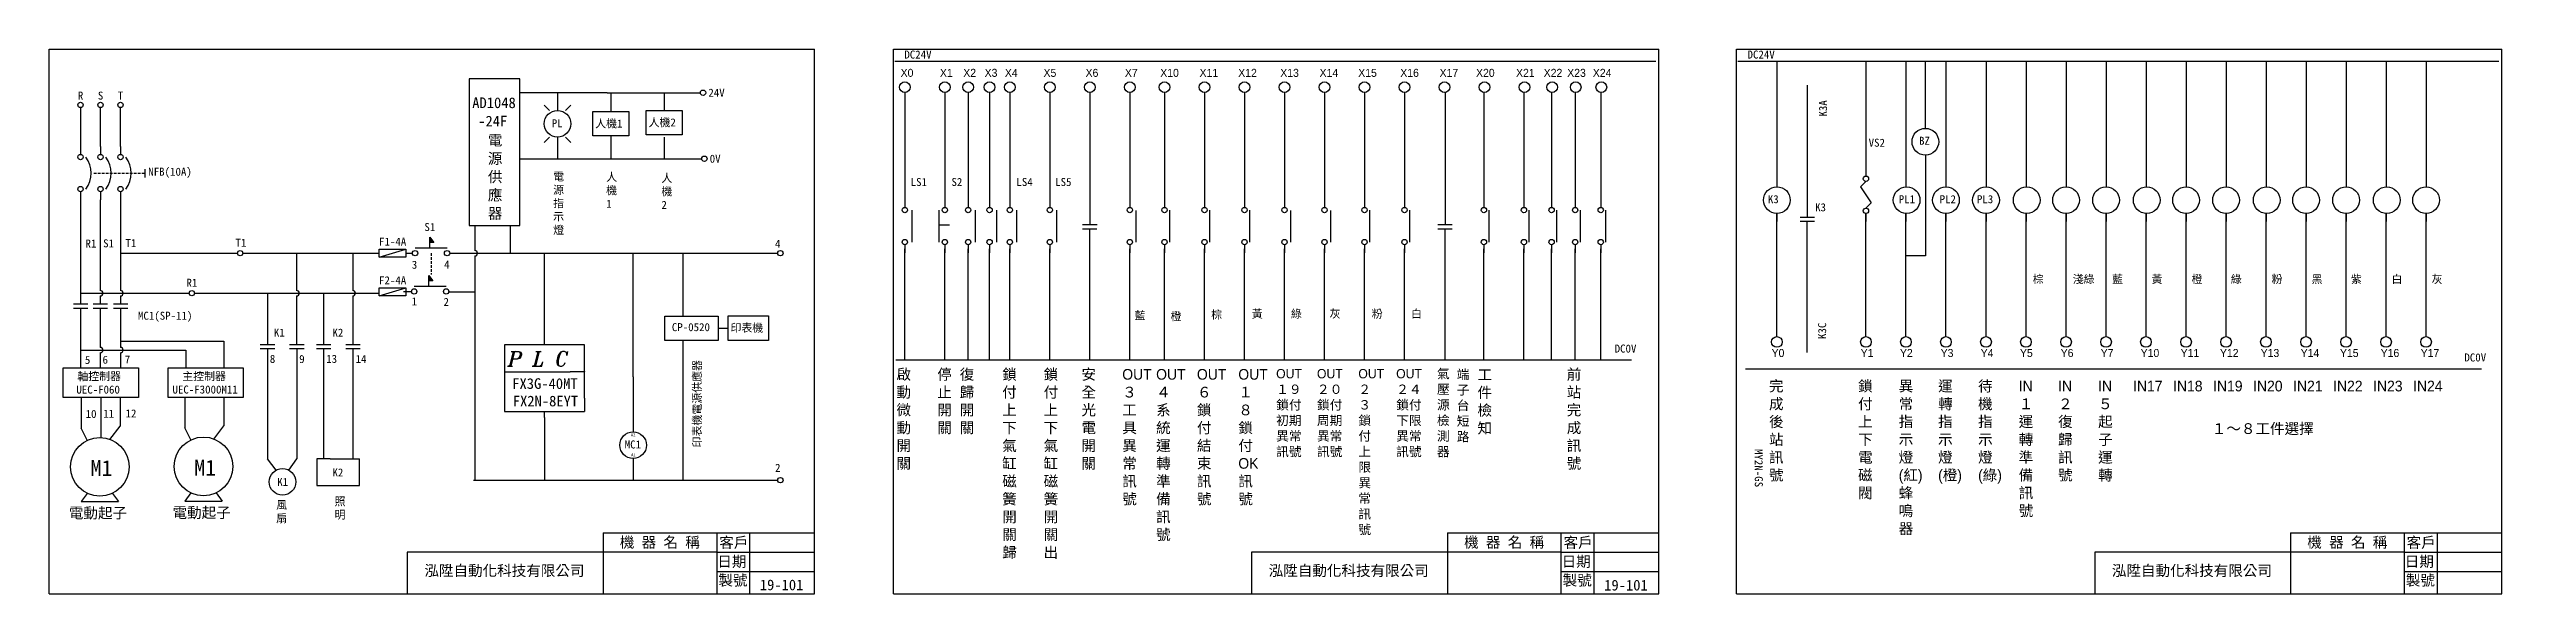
# Model space of a CAD drawing. Extents: x -3 to 1548, y -2 to 205.
# Drawn here: x -3 to 917, y 1 to 205 of the extents above; entities that cross this region are included whole.
import ezdxf

# ---------------------------------------------------------------- set-up
doc = ezdxf.new("R2010")
doc.units = 0
doc.header["$MEASUREMENT"] = 0
doc.linetypes.add('HIDDEN9', pattern=[1.5, 1, -0.5])
doc.layers.add('DIM', color=6, linetype='CONTINUOUS')
doc.layers.add('圖框層', color=7, linetype='CONTINUOUS')
doc.styles.add('ITALICT', font='italict', dxfattribs={"height": 3.5})
doc.styles.add('STYLE1', font='kaiu.ttf')
doc.styles.add('STYLE2', font='')
doc.styles.add('STYLE3', font='kaiu.ttf', dxfattribs={"height": 3})
doc.styles.add('STYLE4', font='kaiu.ttf', dxfattribs={"height": 3})
doc.styles.get('STYLE2').set_extended_font_data('PMingLiU')

# ---------------------------------------------------------------- blocks, each defined once
blk = doc.blocks.new('MC')
at = {"layer": 'DIM', "color": 6, "linetype": 'Continuous'}
for p, q in [((-4.74, 3.03), (-7.03, -0.02)), ((4.68, 3.03), (6.97, -0.02)), ((-7.03, -0.02), (6.97, -0.02))]:
    blk.add_line(p, q, dxfattribs=at)
blk.add_circle((-0.03, 12.98), 11, dxfattribs=at)
blk = doc.blocks.new('NFB3')
at = {"layer": 'DIM', "color": 6, "linetype": 'Continuous'}
for p, q in [((0, 0), (0, -3)), ((7.5, 0), (7.5, -3)), ((15, 0), (15, -3)), ((0, -17), (0, -20)), ((7.5, -17), (7.5, -20)), ((15, -17), (15, -20))]:
    blk.add_line(p, q, dxfattribs=at)
for centre in [(0, -4), (7.5, -4), (15, -4), (0, -16), (7.5, -16), (15, -16)]:
    blk.add_circle(centre, 1, dxfattribs=at)
for centre in [(-6, -10), (1.5, -10), (9, -10)]:
    blk.add_arc(centre, 10, 323.1301, 36.8699, dxfattribs=at)

msp = doc.modelspace()

# ---------------------------------------------------------------- linework, layer by layer
at = {"layer": 'DIM', "color": 6, "linetype": 'Continuous'}
for p, q in [((154.33, 193.68), (154.33, 138.68)), ((173.33, 193.68), (154.33, 193.68)), ((173.33, 138.68), (173.33, 193.68)), ((313.86, 200.24), (599.25, 200.24)), ((473.12, 200.24), (599.25, 200.24)), ((630, 200.24), (915.39, 200.24)), ((644.65, 200.24), (644.65, 153.23)), ((678.05, 200.24), (678.05, 159.22)), ((693.05, 200.24), (693.05, 153.21)), ((700.32, 175.09), (700.32, 200.24)), ((708.05, 200.24), (708.05, 153.22)), ((723.05, 200.24), (723.05, 153.22)), ((738.05, 200.24), (738.05, 153.21)), ((753.05, 200.24), (753.05, 153.22)), ((768.05, 200.24), (768.05, 153.22)), ((783.05, 200.24), (783.05, 153.21)), ((789.26, 200.24), (915.39, 200.24)), ((798.05, 200.24), (798.05, 153.22)), ((813.05, 200.24), (813.05, 153.22)), ((828.05, 200.24), (828.05, 153.21)), ((843.05, 200.24), (843.05, 153.22)), ((858.05, 200.24), (858.05, 153.22)), ((873.05, 200.24), (873.05, 153.21)), ((888.05, 200.24), (888.05, 153.22)), ((206, 188.45), (173.33, 188.45)), ((187.45, 188.44), (187.45, 181.82)), ((206, 188.45), (241, 188.45)), ((207.45, 188.44), (207.45, 181.38)), ((227.45, 188.44), (227.45, 181.82)), ((317.68, 188.51), (317.68, 147.01)), ((317.68, 188.51), (317.68, 147.01)), ((332.68, 188.51), (332.68, 147.01)), ((332.68, 188.51), (332.68, 147.01)), ((341.43, 188.51), (341.43, 147.01)), ((341.43, 188.51), (341.43, 147.01)), ((349.44, 188.51), (349.44, 147.01)), ((349.44, 188.51), (349.44, 147.01)), ((357.03, 188.51), (357.03, 147.01)), ((357.03, 188.51), (357.03, 147.01)), ((372.03, 188.51), (372.03, 147.01)), ((372.03, 188.51), (372.03, 147.01)), ((387.03, 188.51), (387.03, 139.06)), ((387.03, 188.51), (387.03, 139.06)), ((402.03, 188.51), (402.03, 147.01)), ((402.03, 188.51), (402.03, 147.01)), ((415.03, 188.51), (415.03, 147.01)), ((415.03, 188.51), (415.03, 147.01)), ((430.03, 188.51), (430.03, 147.01)), ((430.03, 188.51), (430.03, 147.01)), ((445.03, 188.51), (445.03, 147.01)), ((445.03, 188.51), (445.03, 147.01)), ((460.03, 188.51), (460.03, 147.01)), ((460.03, 188.51), (460.03, 147.01)), ((475.03, 188.51), (475.03, 147.01)), ((475.03, 188.51), (475.03, 147.01)), ((490.03, 188.51), (490.03, 147.01)), ((490.03, 188.51), (490.03, 147.01)), ((505.03, 188.51), (505.03, 147.01)), ((505.03, 188.51), (505.03, 147.01)), ((520.22, 188.52), (520.22, 139.07)), ((520.22, 188.52), (520.22, 139.07)), ((534.81, 188.5), (534.81, 147)), ((534.81, 188.5), (534.81, 147)), ((549.81, 188.5), (549.81, 147)), ((549.81, 188.5), (549.81, 147)), ((560.18, 188.5), (560.18, 147)), ((560.18, 188.5), (560.18, 147)), ((569, 188.5), (569, 147)), ((569, 188.5), (569, 147)), ((578.6, 188.5), (578.6, 147)), ((578.6, 188.5), (578.6, 147)), ((656.05, 191.3), (656.05, 141.85)), ((656.05, 191.3), (656.05, 141.85)), ((8.59, 182.86), (8.59, 168.36)), ((16.09, 168.36), (16.09, 182.86)), ((23.59, 168.36), (23.59, 182.86)), ((184.45, 181.82), (182.45, 183.82)), ((192.45, 183.82), (190.45, 181.82)), ((184.45, 171.82), (182.45, 169.82)), ((187.45, 171.82), (187.45, 163.73)), ((190.45, 171.82), (192.45, 169.82)), ((207.45, 172.27), (207.45, 163.73)), ((227.45, 171.82), (227.45, 163.73)), ((32.75, 159.85), (32.75, 156.7)), ((173.33, 163.73), (241.5, 163.73)), ((644.65, 160.22), (644.65, 157.22)), ((678.05, 160.22), (678.05, 157.22)), ((700.32, 165.09), (700.32, 127.33)), ((8.59, 148.36), (8.59, 109.38)), ((16, 148.36), (16, 114.36)), ((23.59, 148.36), (23.59, 114.36)), ((317.68, 148.51), (317.68, 145.51)), ((317.68, 148.51), (317.68, 145.51)), ((332.68, 148.51), (332.68, 145.51)), ((341.43, 148.51), (341.43, 145.51)), ((349.44, 148.51), (349.44, 145.51)), ((357.03, 148.51), (357.03, 145.51)), ((372.03, 148.51), (372.03, 145.51)), ((372.03, 148.51), (372.03, 145.51)), ((402.03, 148.51), (402.03, 145.51)), ((415.03, 148.51), (415.03, 145.51)), ((415.03, 148.51), (415.03, 145.51)), ((430.03, 148.51), (430.03, 145.51)), ((445.03, 148.51), (445.03, 145.51)), ((445.03, 148.51), (445.03, 145.51)), ((460.03, 148.51), (460.03, 145.51)), ((460.03, 148.51), (460.03, 145.51)), ((475.03, 148.51), (475.03, 145.51)), ((490.03, 148.51), (490.03, 145.51)), ((490.03, 148.51), (490.03, 145.51)), ((505.03, 148.51), (505.03, 145.51)), ((505.03, 148.51), (505.03, 145.51)), ((534.81, 148.5), (534.81, 145.5)), ((534.81, 148.5), (534.81, 145.5)), ((549.81, 148.5), (549.81, 145.5)), ((549.81, 148.5), (549.81, 145.5)), ((560.18, 148.5), (560.18, 145.5)), ((560.18, 148.5), (560.18, 145.5)), ((569, 148.5), (569, 145.5)), ((569, 148.5), (569, 145.5)), ((578.6, 148.5), (578.6, 145.5)), ((578.6, 148.5), (578.6, 145.5)), ((678.05, 155.22), (676.05, 153.22)), ((676.05, 153.22), (680.05, 147.22)), ((680.05, 147.22), (678.05, 145.22)), ((154.33, 138.68), (173.33, 138.68)), ((156.43, 138.68), (156.43, 129.34)), ((169.68, 138.68), (169.68, 128.36)), ((320.24, 144.51), (320.24, 132.51)), ((330.36, 144.51), (330.36, 132.51)), ((330.36, 139.01), (334.36, 139.01)), ((343.99, 144.51), (343.99, 132.51)), ((352, 144.51), (352, 132.51)), ((359.59, 144.51), (359.59, 132.51)), ((374.59, 144.51), (374.59, 132.51)), ((384.33, 139.06), (389.73, 139.06)), ((404.22, 144.36), (404.22, 132.51)), ((416.87, 144.51), (416.87, 132.51)), ((431.87, 144.51), (431.87, 132.51)), ((446.87, 144.51), (446.87, 132.51)), ((462.22, 144.36), (462.22, 132.51)), ((477.22, 144.36), (477.22, 132.51)), ((491.87, 144.51), (491.87, 132.51)), ((506.87, 144.51), (506.87, 132.51)), ((517.52, 139.07), (522.92, 139.07)), ((536.65, 144.5), (536.65, 132.5)), ((551.65, 144.5), (551.65, 132.5)), ((562.02, 144.5), (562.02, 132.5)), ((570.83, 144.5), (570.83, 132.5)), ((580.44, 144.5), (580.44, 132.5)), ((644.65, 143.23), (644.65, 140.23)), ((644.65, 97.11), (644.65, 143.22)), ((653.35, 141.85), (658.75, 141.85)), ((653.35, 140.28), (658.74, 140.28)), ((656.05, 91.16), (656.05, 140.28)), ((656.05, 91.3), (656.05, 140.28)), ((678.05, 97.11), (678.05, 143.22)), ((678.05, 143.22), (678.05, 140.22)), ((693.05, 97.11), (693.05, 143.22)), ((693.05, 143.22), (693.05, 140.22)), ((708.05, 97.11), (708.05, 143.22)), ((708.05, 143.22), (708.05, 140.22)), ((723.05, 97.11), (723.05, 143.22)), ((723.05, 143.22), (723.05, 140.22)), ((738.05, 97.11), (738.05, 143.22)), ((738.05, 143.22), (738.05, 140.22)), ((753.05, 97.11), (753.05, 143.22)), ((753.05, 143.22), (753.05, 140.22)), ((768.05, 97.11), (768.05, 143.22)), ((768.05, 143.22), (768.05, 140.22)), ((783.05, 97.11), (783.05, 143.22)), ((783.05, 143.22), (783.05, 140.22)), ((798.05, 97.11), (798.05, 143.22)), ((798.05, 143.22), (798.05, 140.22)), ((813.05, 97.11), (813.05, 143.22)), ((813.05, 143.22), (813.05, 140.22)), ((828.05, 97.11), (828.05, 143.22)), ((828.05, 143.22), (828.05, 140.22)), ((843.05, 97.11), (843.05, 143.22)), ((843.05, 143.22), (843.05, 140.22)), ((858.05, 97.11), (858.05, 143.22)), ((858.05, 143.22), (858.05, 140.22)), ((873.05, 97.11), (873.05, 143.22)), ((873.05, 143.22), (873.05, 140.22)), ((888.05, 97.11), (888.05, 143.22)), ((888.05, 143.22), (888.05, 140.22)), ((120.61, 126.86), (130.61, 129.86)), ((120.61, 129.86), (130.61, 129.86)), ((120.61, 126.86), (120.61, 129.86)), ((130.61, 129.86), (130.61, 126.86)), ((134.04, 130.36), (146.04, 130.36)), ((139.54, 130.36), (139.54, 134.36)), ((139.54, 134.36), (141.04, 132.36)), ((141.04, 132.36), (139.54, 132.36)), ((317.68, 131.51), (317.68, 128.51)), ((317.68, 131.51), (317.68, 128.51)), ((317.68, 88.37), (317.68, 130.01)), ((317.68, 88.51), (317.68, 130.01)), ((332.68, 131.51), (332.68, 128.51)), ((332.68, 88.37), (332.68, 130.01)), ((332.68, 88.51), (332.68, 130.01)), ((341.43, 131.51), (341.43, 128.51)), ((341.43, 88.37), (341.43, 130.01)), ((341.43, 88.51), (341.43, 130.01)), ((349.44, 131.51), (349.44, 128.51)), ((349.44, 88.37), (349.44, 130.01)), ((349.44, 88.51), (349.44, 130.01)), ((357.03, 131.51), (357.03, 128.51)), ((357.03, 88.37), (357.03, 130.01)), ((357.03, 88.51), (357.03, 130.01)), ((372.03, 131.51), (372.03, 128.51)), ((372.03, 131.51), (372.03, 128.51)), ((372.03, 88.51), (372.03, 130.01)), ((372.03, 88.37), (372.03, 130.01)), ((384.33, 137.49), (389.71, 137.49)), ((387.03, 88.37), (387.03, 137.49)), ((387.03, 88.51), (387.03, 137.49)), ((402.03, 131.51), (402.03, 128.51)), ((402.03, 88.37), (402.03, 130.01)), ((402.03, 88.51), (402.03, 130.01)), ((415.03, 131.51), (415.03, 128.51)), ((415.03, 131.51), (415.03, 128.51)), ((415.03, 88.37), (415.03, 130.01)), ((415.03, 88.51), (415.03, 130.01)), ((430.03, 131.51), (430.03, 128.51)), ((430.03, 88.37), (430.03, 130.01)), ((430.03, 88.51), (430.03, 130.01)), ((445.03, 131.51), (445.03, 128.51)), ((445.03, 131.51), (445.03, 128.51)), ((445.03, 88.51), (445.03, 130.01)), ((445.03, 88.37), (445.03, 130.01)), ((460.03, 131.51), (460.03, 128.51)), ((460.03, 131.51), (460.03, 128.51)), ((460.03, 88.37), (460.03, 130.01)), ((460.03, 88.51), (460.03, 130.01)), ((475.03, 131.51), (475.03, 128.51)), ((475.03, 88.37), (475.03, 130.01)), ((475.03, 88.51), (475.03, 130.01)), ((490.03, 131.51), (490.03, 128.51)), ((490.03, 131.51), (490.03, 128.51)), ((490.03, 88.51), (490.03, 130.01)), ((490.03, 88.37), (490.03, 130.01)), ((505.03, 131.51), (505.03, 128.51)), ((505.03, 131.51), (505.03, 128.51)), ((505.03, 88.37), (505.03, 130.01)), ((505.03, 88.51), (505.03, 130.01)), ((517.52, 137.5), (522.91, 137.5)), ((520.22, 88.38), (520.22, 137.5)), ((520.22, 88.52), (520.22, 137.5)), ((534.81, 131.5), (534.81, 128.5)), ((534.81, 131.5), (534.81, 128.5)), ((534.81, 88.36), (534.81, 130)), ((534.81, 88.5), (534.81, 130)), ((549.81, 131.5), (549.81, 128.5)), ((549.81, 131.5), (549.81, 128.5)), ((549.81, 88.36), (549.81, 130)), ((549.81, 88.5), (549.81, 130)), ((560.18, 131.5), (560.18, 128.5)), ((560.18, 131.5), (560.18, 128.5)), ((560.18, 88.36), (560.18, 130)), ((560.18, 88.5), (560.18, 130)), ((569, 131.5), (569, 128.5)), ((569, 131.5), (569, 128.5)), ((569, 88.36), (569, 130)), ((569, 88.5), (569, 130)), ((578.6, 131.5), (578.6, 128.5)), ((578.6, 131.5), (578.6, 128.5)), ((578.6, 88.36), (578.6, 130)), ((578.6, 88.5), (578.6, 130)), ((23.59, 128.36), (60.04, 128.36)), ((31.76, 128.36), (38.28, 128.36)), ((55.69, 128.36), (65.27, 128.36)), ((55.69, 128.36), (65.27, 128.36)), ((65.27, 128.36), (67.45, 128.36)), ((69.45, 128.36), (100.73, 128.36)), ((89.62, 128.36), (89.62, 114.36)), ((100.73, 128.36), (120.61, 128.36)), ((110.67, 128.36), (110.67, 114.36)), ((130.61, 126.86), (120.61, 126.86)), ((130.61, 128.36), (133.04, 128.36)), ((132.04, 128.36), (133.04, 128.36)), ((139.18, 116.02), (139.18, 120.02)), ((139.18, 120.02), (140.68, 118.02)), ((147.04, 128.36), (157.56, 128.36)), ((156, 128.36), (270, 128.36)), ((156.42, 127.37), (156.42, 43.36)), ((182.38, 128.36), (182.38, 93.9)), ((215.77, 82.07), (215.77, 128.36)), ((234.43, 128.36), (234.43, 104.79)), ((700.32, 127.33), (693.05, 127.33)), ((8.59, 113.39), (41.91, 113.39)), ((16, 112.36), (16, 109.38)), ((23.59, 112.36), (23.59, 109.38)), ((41.91, 113.39), (49.32, 113.39)), ((51.32, 113.39), (100.73, 113.39)), ((78.7, 113.39), (78.7, 94.18)), ((89.62, 112.36), (89.62, 94.18)), ((99.75, 113.39), (99.75, 94.18)), ((100.73, 113.39), (120.61, 113.39)), ((110.68, 112.36), (110.68, 94.18)), ((120.61, 112.38), (130.61, 115.38)), ((120.61, 115.38), (130.61, 115.38)), ((120.61, 112.38), (120.61, 115.38)), ((130.61, 112.38), (120.61, 112.38)), ((129.68, 114.02), (132.68, 114.02)), ((130.61, 115.38), (130.61, 112.38)), ((133.68, 116.02), (145.68, 116.02)), ((140.68, 118.02), (139.18, 118.02)), ((146.67, 113.87), (156.42, 113.87)), ((5.9, 109.38), (11.28, 109.38)), ((5.9, 107.8), (11.28, 107.8)), ((8.59, 107.8), (8.59, 98.71)), ((13.31, 109.38), (18.69, 109.38)), ((13.31, 107.8), (18.69, 107.8)), ((16, 107.8), (16, 98.71)), ((20.9, 109.38), (26.28, 109.38)), ((20.9, 107.8), (26.28, 107.8)), ((23.59, 107.8), (23.59, 98.71)), ((8.59, 98.71), (8.59, 85.41)), ((8.59, 92.06), (48.06, 92.06)), ((16, 98.71), (16, 93.06)), ((23.59, 98.71), (23.59, 93.06)), ((23.59, 95.39), (62.35, 95.39)), ((48.06, 92.06), (48.06, 85.56)), ((62.35, 95.39), (62.35, 85.56)), ((76.01, 94.18), (81.41, 94.18)), ((76.01, 92.61), (81.39, 92.61)), ((78.7, 92.61), (78.7, 77.3)), ((87.01, 94.19), (92.41, 94.19)), ((87.01, 92.61), (92.39, 92.61)), ((89.7, 92.61), (89.7, 81.3)), ((97.06, 94.18), (102.46, 94.18)), ((97.06, 92.61), (102.45, 92.61)), ((99.75, 92.61), (99.75, 77.3)), ((108.06, 94.19), (113.46, 94.19)), ((108.06, 92.61), (113.45, 92.61)), ((110.75, 92.61), (110.75, 81.3)), ((197.57, 94.01), (167.57, 94.01)), ((167.57, 94.01), (167.57, 74.01)), ((197.57, 74.01), (197.57, 94.01)), ((234.43, 95.67), (234.43, 43.36)), ((247.63, 100.23), (251.39, 100.23)), ((16, 91.06), (16, 85.41)), ((23.59, 91.06), (23.59, 85.41)), ((167.57, 83.98), (192.23, 83.98)), ((176.88, 84.03), (176.88, 83.98)), ((192.23, 84.03), (197.57, 84.03)), ((197.57, 84.03), (197.57, 83.98)), ((314.24, 88.37), (590.19, 88.37)), ((632.85, 85.04), (908.8, 85.04)), ((8.84, 74.35), (8.84, 62.86)), ((16.19, 74.35), (16.19, 59.34)), ((23.46, 74.35), (23.46, 63.59)), ((47.72, 74.36), (47.72, 63.01)), ((62.35, 74.36), (62.35, 63.74)), ((78.7, 77.3), (78.7, 61.3)), ((89.7, 81.3), (89.7, 61.3)), ((99.75, 77.3), (99.75, 61.3)), ((110.75, 81.3), (110.75, 61.3)), ((167.57, 74.01), (167.57, 69.01)), ((197.57, 74.01), (197.57, 69.01)), ((215.77, 82.07), (215.77, 68.07)), ((167.57, 69.01), (197.57, 69.01)), ((182.59, 66.78), (182.59, 69.01)), ((182.59, 66.78), (182.59, 56.37)), ((215.77, 68.07), (215.77, 61.46)), ((11.12, 58.29), (8.84, 62.86)), ((19.64, 58.57), (23.46, 63.59)), ((50, 58.44), (47.72, 63.01)), ((58.53, 58.71), (62.35, 63.74)), ((78.7, 61.3), (78.7, 51.3)), ((89.7, 61.3), (89.7, 51.3)), ((99.75, 61.3), (99.75, 51.3)), ((110.75, 61.3), (110.75, 51.3)), ((182.57, 60.81), (182.57, 43.36)), ((81.96, 47.11), (78.7, 51.3)), ((86.71, 47.11), (89.7, 51.3)), ((102.25, 51.3), (97.25, 51.3)), ((97.25, 51.3), (97.25, 41.3)), ((102.25, 51.3), (108.25, 51.3)), ((108.25, 51.3), (113.25, 51.3)), ((113.25, 41.3), (113.25, 51.3)), ((215.77, 51.46), (215.77, 43.36)), ((97.25, 41.3), (113.25, 41.3)), ((156, 43.36), (270, 43.36))]:
    msp.add_line(p, q, dxfattribs=at)
at = {"layer": 'DIM', "color": 6, "linetype": 'HIDDEN9'}
for p, q in [((13.59, 158.36), (32.75, 158.36)), ((140.04, 128.36), (140.04, 120.36))]:
    msp.add_line(p, q, dxfattribs=at)
at = {"layer": 'DIM', "color": 6, "linetype": 'Continuous'}
for points in [[(214.21, 172.27), (200.69, 172.27), (200.69, 181.38), (214.21, 181.38)], [(234.21, 172.7), (220.69, 172.7), (220.69, 181.82), (234.21, 181.82)], [(227.67, 104.79), (247.63, 104.79), (247.63, 95.66), (227.67, 95.66)], [(251.39, 104.86), (266.57, 104.86), (266.57, 95.68), (251.39, 95.68)], [(2.08, 85.41), (30.3, 85.41), (30.3, 74.35), (2.08, 74.35)], [(41.42, 85.42), (69.64, 85.42), (69.64, 74.36), (41.42, 74.36)]]:
    msp.add_lwpolyline(points, close=True, dxfattribs=at)
for centre, radius in [((8.59, 183.86), 1), ((16.09, 183.86), 1), ((23.59, 183.86), 1), ((242, 188.45), 1), ((317.68, 190.51), 2), ((317.68, 190.51), 2), ((332.68, 190.51), 2), ((332.68, 190.51), 2), ((341.43, 190.51), 2), ((341.43, 190.51), 2), ((349.44, 190.51), 2), ((349.44, 190.51), 2), ((357.03, 190.51), 2), ((357.03, 190.51), 2), ((372.03, 190.51), 2), ((372.03, 190.51), 2), ((387.03, 190.51), 2), ((387.03, 190.51), 2), ((402.03, 190.51), 2), ((402.03, 190.51), 2), ((415.03, 190.51), 2), ((415.03, 190.51), 2), ((430.03, 190.51), 2), ((430.03, 190.51), 2), ((445.03, 190.51), 2), ((445.03, 190.51), 2), ((460.03, 190.51), 2), ((460.03, 190.51), 2), ((475.03, 190.51), 2), ((475.03, 190.51), 2), ((490.03, 190.51), 2), ((490.03, 190.51), 2), ((505.03, 190.51), 2), ((505.03, 190.51), 2), ((520.03, 190.51), 2), ((520.03, 190.51), 2), ((535.03, 190.51), 2), ((535.03, 190.51), 2), ((550.03, 190.51), 2), ((550.03, 190.51), 2), ((560.4, 190.51), 2), ((560.4, 190.51), 2), ((569.21, 190.51), 2), ((569.21, 190.51), 2), ((578.82, 190.51), 2), ((578.82, 190.51), 2), ((187.45, 176.82), 5), ((700.32, 170.09), 5), ((242.5, 163.73), 1), ((678.05, 156.22), 1), ((644.65, 148.23), 5), ((693.3, 148.22), 5), ((708.05, 148.22), 5), ((723.05, 148.22), 5), ((738.3, 148.22), 5), ((753.05, 148.22), 5), ((768.05, 148.22), 5), ((783.3, 148.22), 5), ((798.05, 148.22), 5), ((813.05, 148.22), 5), ((828.3, 148.22), 5), ((843.05, 148.22), 5), ((858.05, 148.22), 5), ((873.3, 148.22), 5), ((888.05, 148.22), 5), ((317.68, 144.51), 1), ((317.68, 144.51), 1), ((332.68, 144.51), 1), ((341.43, 144.51), 1), ((349.44, 144.51), 1), ((357.03, 144.51), 1), ((372.03, 144.51), 1), ((372.03, 144.51), 1), ((402.03, 144.51), 1), ((415.03, 144.51), 1), ((415.03, 144.51), 1), ((430.03, 144.51), 1), ((445.03, 144.51), 1), ((445.03, 144.51), 1), ((460.03, 144.51), 1), ((460.03, 144.51), 1), ((475.03, 144.51), 1), ((490.03, 144.51), 1), ((490.03, 144.51), 1), ((505.03, 144.51), 1), ((505.03, 144.51), 1), ((534.81, 144.5), 1), ((534.81, 144.5), 1), ((549.81, 144.5), 1), ((549.81, 144.5), 1), ((560.18, 144.5), 1), ((560.18, 144.5), 1), ((569, 144.5), 1), ((569, 144.5), 1), ((578.6, 144.5), 1), ((578.6, 144.5), 1), ((678.05, 144.22), 1), ((68.45, 128.36), 1), ((134.04, 128.36), 1), ((146.04, 128.36), 1), ((271, 128.36), 1), ((317.68, 132.51), 1), ((317.68, 132.51), 1), ((332.68, 132.51), 1), ((341.43, 132.51), 1), ((349.44, 132.51), 1), ((357.03, 132.51), 1), ((372.03, 132.51), 1), ((372.03, 132.51), 1), ((402.03, 132.51), 1), ((415.03, 132.51), 1), ((415.03, 132.51), 1), ((430.03, 132.51), 1), ((445.03, 132.51), 1), ((445.03, 132.51), 1), ((460.03, 132.51), 1), ((460.03, 132.51), 1), ((475.03, 132.51), 1), ((490.03, 132.51), 1), ((490.03, 132.51), 1), ((505.03, 132.51), 1), ((505.03, 132.51), 1), ((534.81, 132.5), 1), ((534.81, 132.5), 1), ((549.81, 132.5), 1), ((549.81, 132.5), 1), ((560.18, 132.5), 1), ((560.18, 132.5), 1), ((569, 132.5), 1), ((569, 132.5), 1), ((578.6, 132.5), 1), ((578.6, 132.5), 1), ((50.32, 113.39), 1), ((133.68, 114.02), 1), ((145.68, 114.02), 1), ((644.65, 95.11), 2), ((678.05, 95.11), 2), ((693.03, 95.11), 2), ((708.05, 95.11), 2), ((723.05, 95.11), 2), ((738.03, 95.11), 2), ((753.05, 95.11), 2), ((768.05, 95.11), 2), ((783.03, 95.11), 2), ((798.05, 95.11), 2), ((813.05, 95.11), 2), ((828.03, 95.11), 2), ((843.05, 95.11), 2), ((858.05, 95.11), 2), ((873.03, 95.11), 2), ((888.05, 95.11), 2), ((215.77, 56.46), 5), ((84.33, 42.71), 5), ((271, 43.36), 1)]:
    msp.add_circle(centre, radius, dxfattribs=at)
for centre in [(156.43, 128.34), (16, 113.36), (23.59, 113.36), (89.62, 113.36), (110.67, 113.36), (16, 92.06), (23.59, 92.06)]:
    msp.add_arc(centre, 1, 270, 90, dxfattribs=at)
for points in [[(139.54, 134.36), (139.54, 132.36), (141.04, 132.36)], [(139.18, 120.02), (139.18, 118.02), (140.68, 118.02)]]:
    msp.add_solid(points, dxfattribs=at)
at = {"layer": '圖框層', "color": 7}
for p, q in [((-3.2, 204.77), (283.8, 204.77)), ((-3.2, 0.77), (-3.2, 204.77)), ((283.8, 0.77), (283.8, 204.77)), ((313.36, 204.77), (600.36, 204.77)), ((313.36, 0.77), (313.36, 204.77)), ((600.36, 0.77), (600.36, 204.77)), ((629.5, 204.77), (916.5, 204.77)), ((629.5, 0.77), (629.5, 204.77)), ((916.5, 0.77), (916.5, 204.77)), ((204.53, 23.62), (283.8, 23.62)), ((204.53, 23.62), (204.53, 0.77)), ((247.26, 0.77), (247.26, 23.62)), ((259.6, 0.77), (259.6, 23.62)), ((521.09, 23.62), (600.36, 23.62)), ((521.09, 23.62), (521.09, 0.77)), ((563.82, 0.77), (563.82, 23.62)), ((576.16, 0.77), (576.16, 23.62)), ((837.24, 23.62), (916.5, 23.62)), ((837.24, 23.62), (837.24, 0.77)), ((879.96, 0.77), (879.96, 23.62)), ((892.3, 0.77), (892.3, 23.62)), ((131.13, 16.4), (131.13, 0.77)), ((204.53, 16.4), (131.13, 16.4)), ((247.26, 16.4), (204.53, 16.4)), ((247.26, 16.4), (283.8, 16.4)), ((447.69, 16.4), (447.69, 0.77)), ((521.09, 16.4), (447.69, 16.4)), ((563.82, 16.4), (521.09, 16.4)), ((563.82, 16.4), (600.36, 16.4)), ((763.84, 16.4), (763.84, 0.77)), ((837.24, 16.4), (763.84, 16.4)), ((879.96, 16.4), (837.24, 16.4)), ((879.96, 16.4), (916.5, 16.4)), ((-3.2, 0.77), (283.8, 0.77)), ((247.26, 9.18), (283.8, 9.18)), ((313.36, 0.77), (600.36, 0.77)), ((563.82, 9.18), (600.36, 9.18)), ((629.5, 0.77), (916.5, 0.77)), ((879.96, 9.18), (916.5, 9.18))]:
    msp.add_line(p, q, dxfattribs=at)

# ---------------------------------------------------------------- block references
at = {"layer": 'DIM', "color": 6, "linetype": 'Continuous'}
for name, p in [('NFB3', (8.59, 168.36)), ('MC', (15.85, 35.37)), ('MC', (54.73, 35.52))]:
    msp.add_blockref(name, p, dxfattribs=at)

# ---------------------------------------------------------------- texts
for s, height, style, p in [('DC24V', 3, 'STYLE1', (317.49, 201.23)), ('DC24V', 3, 'STYLE1', (633.64, 201.23)), ('R', 3, 'STYLE1', (7.59, 185.86)), ('S', 3, 'STYLE1', (15.09, 185.86)), ('T', 3, 'STYLE1', (22.59, 185.86)), ('AD1048', 4, 'STYLE4', (155.47, 182.68)), ('24V', 3, 'STYLE3', (244, 186.95)), ('-24F', 4, 'STYLE4', (157.72, 175.82)), ('PL', 3, 'STYLE3', (185.28, 175.5)), ('人機1', 3, 'STYLE3', (201.59, 175.39)), ('人機2', 3, 'STYLE3', (221.59, 175.83)), ('源', 4, 'STYLE1', (161.33, 161.82)), ('電', 4, 'STYLE1', (161.33, 168.68)), ('NFB(10A)', 3, 'STYLE1', (34, 157.36)), ('供', 4, 'STYLE1', (161.33, 154.96)), ('0V', 3, 'STYLE3', (244.5, 162.23)), ('應', 4, 'STYLE1', (161.33, 148.11)), ('S1', 3, 'STYLE3', (137.52, 136.65)), ('器', 4, 'STYLE1', (161.33, 141.25)), ('R1', 3, 'STYLE4', (10.45, 130.45)), ('S1', 3, 'STYLE4', (17.07, 130.54)), ('T1', 3, 'STYLE4', (25.41, 130.63)), ('T1', 3, 'STYLE4', (66.71, 130.76)), ('F1-4A', 3, 'STYLE4', (120.52, 131.17)), ('4', 3, 'STYLE3', (269, 130.36)), ('F2-4A', 3, 'STYLE4', (120.52, 116.69)), ('3', 3, 'STYLE4', (132.8, 122.53)), ('4', 3, 'STYLE3', (144.93, 122.59)), ('R1', 3, 'STYLE4', (48.31, 115.78)), ('1', 3, 'STYLE4', (132.73, 108.8)), ('2', 3, 'STYLE3', (144.71, 108.62)), ('CP-0520', 3, 'STYLE3', (230.31, 99.15)), ('印表機', 3, 'STYLE3', (252.29, 98.87)), ('DC0V', 3, 'STYLE1', (583.81, 91.13)), ('軸控制器', 3, 'STYLE3', (7.4, 80.76)), ('5', 3, 'STYLE4', (10.22, 86.87)), ('6', 3, 'STYLE4', (16.84, 86.96)), ('7', 3, 'STYLE4', (25.18, 87.05)), ('主控制器', 3, 'STYLE3', (46.74, 80.77)), ('8', 3, 'STYLE4', (79.58, 87.28)), ('9', 3, 'STYLE4', (90.58, 87.23)), ('13', 3, 'STYLE4', (100.72, 87.28)), ('14', 3, 'STYLE4', (111.73, 87.23)), ('P L C', 5.534, 'ITALICT', (168.7, 86.06)), ('DC0V', 3, 'STYLE1', (902.42, 87.8)), ('UEC-F060', 3, 'STYLE3', (7.03, 75.78)), ('UEC-F3000M11', 3, 'STYLE3', (43.07, 75.79)), ('FX3G-40MT', 4, 'STYLE4', (170.48, 77.52)), ('FX2N-8EYT', 4, 'STYLE4', (170.68, 70.99)), ('10', 3, 'STYLE4', (10.51, 66.66)), ('11', 3, 'STYLE4', (17.13, 66.75)), ('12', 3, 'STYLE4', (25.47, 66.84)), ('MC1', 3, 'STYLE3', (212.65, 55.22)), ('M1', 6, 'STYLE3', (12.37, 44.86)), ('M1', 6, 'STYLE3', (51.25, 45.01)), ('2', 3, 'STYLE3', (269, 46.47)), ('K1', 3, 'STYLE3', (82.36, 41.19)), ('電動起子', 4, 'STYLE1', (4.22, 29.06)), ('電動起子', 4, 'STYLE1', (43.1, 29.2))]:
    msp.add_text(s, height=height, dxfattribs=dict(at, style=style)).set_placement(p)
at = {"layer": 'DIM', "color": 163, "linetype": 'Continuous'}
for s, style, p in [('X0', 'STYLE2', (316.09, 194.38)), ('X1', 'STYLE2', (330.83, 194.38)), ('X2', 'STYLE2', (339.58, 194.38)), ('X3', 'STYLE2', (347.59, 194.38)), ('X4', 'STYLE2', (355.18, 194.38)), ('X5', 'STYLE2', (369.67, 194.38)), ('X6', 'STYLE2', (385.44, 194.38)), ('X7', 'STYLE2', (400.18, 194.38)), ('X10', 'STYLE2', (413.44, 194.38)), ('X11', 'STYLE2', (428.18, 194.38)), ('X12', 'STYLE2', (442.67, 194.38)), ('X13', 'STYLE2', (458.44, 194.38)), ('X14', 'STYLE2', (473.18, 194.38)), ('X15', 'STYLE2', (487.67, 194.38)), ('X16', 'STYLE2', (503.44, 194.38)), ('X17', 'STYLE2', (518.18, 194.38)), ('X20', 'STYLE2', (531.84, 194.38)), ('X21', 'STYLE2', (546.84, 194.38)), ('X22', 'STYLE2', (557.21, 194.38)), ('X23', 'STYLE2', (566.03, 194.38)), ('X24', 'STYLE2', (575.63, 194.38)), ('VS2', 'STYLE1', (679.05, 168.22)), ('BZ', 'STYLE1', (697.94, 168.94)), ('LS1', 'STYLE1', (319.85, 153.51)), ('S2', 'STYLE1', (335.15, 153.51)), ('LS4', 'STYLE1', (359.5, 153.51)), ('LS5', 'STYLE1', (374.03, 153.51)), ('K3', 'STYLE1', (641.25, 147.07)), ('PL1', 'STYLE1', (690.33, 147.07)), ('PL2', 'STYLE1', (705.67, 147.07)), ('PL3', 'STYLE1', (719.64, 147.07)), ('K3', 'STYLE1', (658.97, 144.04)), ('棕', 'STYLE2', (740.59, 117.1)), ('淺綠', 'STYLE2', (755.59, 117.1)), ('藍', 'STYLE2', (770.32, 117.1)), ('黃', 'STYLE2', (785.12, 117.1)), ('橙', 'STYLE2', (800.12, 117.1)), ('綠', 'STYLE2', (814.86, 117.1)), ('粉', 'STYLE2', (830.12, 117.1)), ('黑', 'STYLE2', (845.12, 117.1)), ('紫', 'STYLE2', (859.86, 117.1)), ('白', 'STYLE2', (875.12, 117.1)), ('灰', 'STYLE2', (890.12, 117.1)), ('MC1(SP-11)', 'STYLE1', (30.13, 103.43)), ('藍', 'STYLE2', (403.79, 103.49)), ('橙', 'STYLE2', (417.29, 103.17)), ('棕', 'STYLE2', (432.53, 103.82)), ('黃', 'STYLE2', (447.73, 104.14)), ('綠', 'STYLE2', (462.47, 104.14)), ('灰', 'STYLE2', (476.96, 104.14)), ('粉', 'STYLE2', (492.73, 104.14)), ('白', 'STYLE2', (507.47, 104.14)), ('K1', 'STYLE1', (81.07, 97.1)), ('K2', 'STYLE1', (103.05, 97.1)), ('Y0', 'STYLE2', (642.65, 89.48)), ('Y1', 'STYLE2', (676.05, 89.48)), ('Y2', 'STYLE2', (690.78, 89.48)), ('Y3', 'STYLE2', (706.05, 89.48)), ('Y4', 'STYLE2', (721.05, 89.48)), ('Y5', 'STYLE2', (735.78, 89.48)), ('Y6', 'STYLE2', (751.05, 89.48)), ('Y7', 'STYLE2', (766.05, 89.48)), ('Y10', 'STYLE2', (781.03, 89.48)), ('Y11', 'STYLE2', (796.03, 89.48)), ('Y12', 'STYLE2', (810.76, 89.48)), ('Y13', 'STYLE2', (826.03, 89.48)), ('Y14', 'STYLE2', (841.03, 89.48)), ('Y15', 'STYLE2', (855.76, 89.48)), ('Y16', 'STYLE2', (871.03, 89.48)), ('Y17', 'STYLE2', (886.03, 89.48)), ('K2', 'STYLE1', (103.05, 44.73))]:
    msp.add_text(s, height=3, dxfattribs=dict(at, style=style)).set_placement(p)
at = {"layer": 'DIM', "color": 6, "linetype": 'Continuous'}
for s, style, p in [('K3A', 'STYLE1', (663.43, 179.5)), ('K3C', 'STYLE1', (663.11, 96.21)), ('印表機電源供應器', 'STYLE3', (241.29, 55.61))]:
    msp.add_text(s, height=3, rotation=90, dxfattribs=dict(at, style=style)).set_placement(p)
at = {"layer": 'DIM', "color": 2, "linetype": 'Continuous', "style": 'STYLE3'}
for s, p in [('A2', (214.98, 59.81)), ('A1', (215.06, 52.29))]:
    msp.add_text(s, height=1.075, dxfattribs=at).set_placement(p)
at = {"layer": 'DIM', "color": 4, "linetype": 'Continuous', "style": 'STYLE1'}
for s, p in [('機 器 名 稱', (210.82, 18.1)), ('客戶', (248.08, 18.03)), ('機 器 名 稱', (527.38, 18.1)), ('客戶', (564.65, 18.03)), ('機 器 名 稱', (843.52, 18.1)), ('客戶', (880.79, 18.03)), ('泓陞自動化科技有限公司', (137.54, 7.48)), ('日期', (247.37, 10.9)), ('泓陞自動化科技有限公司', (454.1, 7.48)), ('日期', (563.93, 10.9)), ('泓陞自動化科技有限公司', (770.25, 7.48)), ('日期', (880.08, 10.9)), ('製號', (247.77, 3.87)), ('19-101', (263.3, 2.14)), ('製號', (564.33, 3.87)), ('19-101', (579.89, 2.03)), ('製號', (880.47, 3.87))]:
    msp.add_text(s, height=4, dxfattribs=at).set_placement(p)
at = {"layer": 'DIM', "color": 6, "linetype": 'Continuous', "attachment_point": 1}
for s, insert, char_height, width, style in [('電源指示燈', (185.81, 158.54), 3, 3.044, 'STYLE4'), ('人機1', (205.69, 158.34), 3, 1.2804, 'STYLE4'), ('人機2', (226.39, 157.94), 3, 2.0362, 'STYLE4'), ('啟動微動開關', (314.54, 84.98), 4, 6.8941, 'STYLE2'), ('停止開關', (329.84, 84.98), 4, 2.9113, 'STYLE2'), ('復歸開關', (338.25, 84.98), 4, 2.9113, 'STYLE2'), ('鎖付上下氣缸磁簧開關歸', (354.19, 84.98), 4, 7.2876, 'STYLE2'), ('鎖付上下氣缸磁簧開關\\P出', (369.71, 84.98), 4, 3.5716, 'STYLE2'), ('安全光電開關', (383.89, 84.98), 4, 7.8289, 'STYLE2'), ('OUT３工具異常訊號', (399.19, 84.98), 4, 8.4371, 'STYLE2'), ('OUT４系統運轉準備訊號', (411.89, 84.98), 4, 4.5438, 'STYLE2'), ('OUT６鎖付結束訊號', (427.19, 84.98), 4, 6.5195, 'STYLE2'), ('OUT１８鎖付OK訊號', (442.71, 84.98), 4, 10.2844, 'STYLE2'), ('OUT１９鎖付初期異常訊號', (456.89, 84.98), 3.5, 9.7465, 'STYLE2'), ('OUT２０鎖付周期異常訊號', (472.19, 84.98), 3.5, 9.7465, 'STYLE2'), ('OUT２３鎖付上限異常訊號', (487.71, 84.98), 3.5, 8.8434, 'STYLE2'), ('OUT２４鎖付下限異常訊號', (501.89, 84.98), 3.5, 9.5281, 'STYLE2'), ('氣壓源檢測器', (517.19, 84.98), 3.5, 7.74, 'STYLE2'), ('端子台短路', (524.6, 84.73), 3.5, 7.74, 'STYLE2'), ('工件檢知', (532.38, 84.85), 4, 7.8289, 'STYLE2'), ('前站完成訊號', (565.85, 84.98), 4, 7.8289, 'STYLE2'), ('完成後站訊號', (641.69, 80.6), 4, 9.2096, 'STYLE2'), ('鎖付上下電磁閥', (675.09, 80.6), 4, 7.8541, 'STYLE2'), ('異常指示燈(紅)蜂鳴器', (690.32, 80.6), 4, 8.6571, 'STYLE2'), ('運轉指示燈(橙)', (705.09, 80.6), 4, 6.9756, 'STYLE2'), ('待機指示燈(綠)', (720.09, 80.6), 4, 8.3208, 'STYLE2'), ('IN１運轉準備訊號', (735.32, 80.6), 4, 3.5006, 'STYLE2'), ('IN２復歸訊號', (750.09, 80.6), 4, 8.5348, 'STYLE2'), ('IN５起子運轉', (765.09, 80.6), 4, 6.6801, 'STYLE2'), ('IN17', (778.19, 80.6), 4, 3.5006, 'STYLE2'), ('IN18', (793.19, 80.6), 4, 3.5006, 'STYLE2'), ('IN19', (808.19, 80.6), 4, 3.5006, 'STYLE2'), ('IN20', (823.19, 80.6), 4, 3.5006, 'STYLE2'), ('IN21', (838.19, 80.6), 4, 3.5006, 'STYLE2'), ('IN22', (853.19, 80.6), 4, 3.5006, 'STYLE2'), ('IN23', (868.19, 80.6), 4, 3.5006, 'STYLE2'), ('IN24', (883.19, 80.6), 4, 3.5006, 'STYLE2'), ('１～８工件選擇', (807.71, 64.66), 4, 55.59, 'STYLE2'), ('照明', (103.84, 36.9), 3, 0.5747, 'STYLE4'), ('風扇', (81.97, 35.57), 3, 1.472, 'STYLE4')]:
    msp.add_mtext(s, dxfattribs=dict(at, insert=insert, char_height=char_height, width=width, style=style))
at = {"layer": 'DIM', "color": 6, "linetype": 'Continuous', "insert": (639.36, 55.03), "char_height": 3, "attachment_point": 1, "rotation": 270, "style": 'STYLE4'}
msp.add_mtext_dynamic_manual_height_columns('MY2N-GS', width=21.8102, gutter_width=15, heights=[0], dxfattribs=at)

doc.saveas('drawing.dxf')
